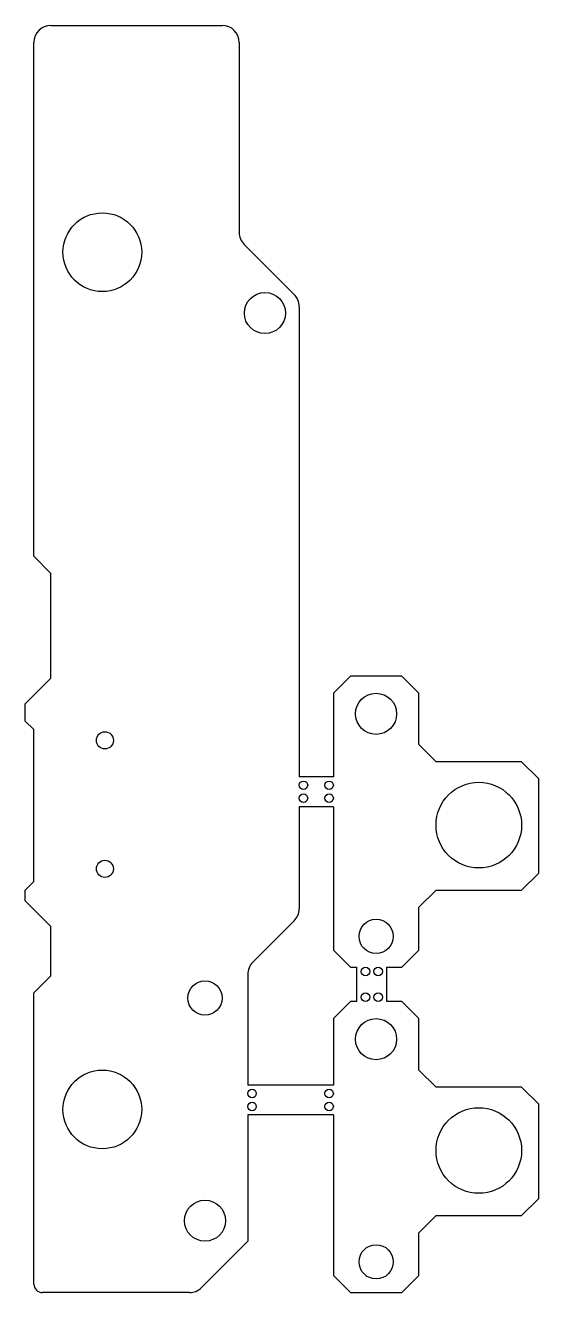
# Model space of a CAD drawing. Extents: x 0 to 30, y 0 to 74.
import ezdxf

# ---------------------------------------------------------------- set-up
doc = ezdxf.new("R2010")
doc.units = 0
doc.layers.add('20', color=6, linetype='CONTINUOUS')

msp = doc.modelspace()

# ---------------------------------------------------------------- linework, layer by layer
at = {"layer": '20'}
for p, q in [((1.5, 74), (11.5, 74)), ((0.5, 43), (0.5, 73)), ((12.5, 73), (12.5, 61.9142)), ((12.7929, 61.2071), (15.7071, 58.2929)), ((16, 57.5858), (16, 30.125)), ((1.5, 42), (0.5, 43)), ((1.5, 35.875), (1.5, 42)), ((0, 34.375), (1.5, 35.875)), ((19, 36), (18, 35)), ((22, 36), (19, 36)), ((23, 35), (22, 36)), ((18, 35), (18, 30.125)), ((23, 32), (23, 35)), ((0, 33.375), (0, 34.375)), ((0.5, 32.875), (0, 33.375)), ((0.5, 24), (0.5, 32.875)), ((24, 31), (23, 32)), ((29, 31), (24, 31)), ((30, 30), (29, 31)), ((18, 30.125), (16, 30.125)), ((30, 24.5), (30, 30)), ((16, 28.375), (16, 22.4142)), ((18, 28.375), (16, 28.375)), ((18, 28.375), (18, 20)), ((29, 23.5), (30, 24.5)), ((0, 23.5), (0.5, 24)), ((0, 22.875), (0, 23.5)), ((23, 22.5), (24, 23.5)), ((24, 23.5), (29, 23.5)), ((1.5, 21.375), (0, 22.875)), ((23, 20), (23, 22.5)), ((15.7071, 21.7071), (13.2929, 19.2929)), ((1.5, 18.5), (1.5, 21.375)), ((18, 20), (19, 19)), ((22, 19), (23, 20)), ((0.5, 17.5), (1.5, 18.5)), ((13, 18.5858), (13, 12.125)), ((19, 19), (19.375, 19)), ((19.375, 17), (19.375, 19)), ((21.125, 19), (22, 19)), ((21.125, 17), (21.125, 19)), ((0.5, 0.5), (0.5, 17.5)), ((19, 17), (18, 16)), ((19.375, 17), (19, 17)), ((22, 17), (21.125, 17)), ((23, 16), (22, 17)), ((18, 16), (18, 12.125)), ((23, 13), (23, 16)), ((24, 12), (23, 13)), ((18, 12.125), (13, 12.125)), ((29, 12), (24, 12)), ((30, 11), (29, 12)), ((13, 10.375), (13, 3)), ((18, 10.375), (13, 10.375)), ((18, 10.375), (18, 1)), ((30, 5.5), (30, 11)), ((29, 4.5), (30, 5.5)), ((23, 3.5), (24, 4.5)), ((24, 4.5), (29, 4.5)), ((13, 3), (10.2929, 0.2929)), ((23, 1), (23, 3.5)), ((18, 1), (19, 0)), ((22, 0), (23, 1)), ((9.5858, 0), (1, 0)), ((19, 0), (22, 0))]:
    msp.add_line(p, q, dxfattribs=at)
for centre, radius in [((4.5, 60.75), 2.3), ((14, 57.2), 1.2), ((20.5, 33.8), 1.2), ((4.65, 32.25), 0.5), ((16.25, 29.625), 0.25), ((17.75, 29.625), 0.25), ((26.5, 27.3), 2.5), ((16.25, 28.875), 0.25), ((17.75, 28.875), 0.25), ((4.65, 24.75), 0.5), ((20.5, 20.8), 1), ((19.875, 18.75), 0.25), ((20.625, 18.75), 0.25), ((10.5, 17.2), 1), ((19.875, 17.25), 0.25), ((20.625, 17.25), 0.25), ((20.5, 14.8), 1.2), ((4.5, 10.7), 2.3), ((13.25, 11.625), 0.25), ((17.75, 11.625), 0.25), ((13.25, 10.875), 0.25), ((17.75, 10.875), 0.25), ((26.5, 8.3), 2.5), ((10.5, 4.2), 1.2), ((20.5, 1.8), 1)]:
    msp.add_circle(centre, radius, dxfattribs=at)
for centre, radius, start, end in [((1.5, 73), 1, 90, 180), ((11.5, 73), 1, 0, 90), ((13.5, 61.9142), 1, 180.0001, 225.0001), ((15, 57.5858), 1, 0.0001, 45.0001), ((15, 22.4142), 1, 314.9999, 359.9999), ((14, 18.5858), 1, 134.9999, 179.9999), ((1, 0.5), 0.5, 180, 270), ((9.5858, 1), 1, 270.0001, 315.0001)]:
    msp.add_arc(centre, radius, start, end, dxfattribs=at)

doc.saveas('drawing.dxf')
